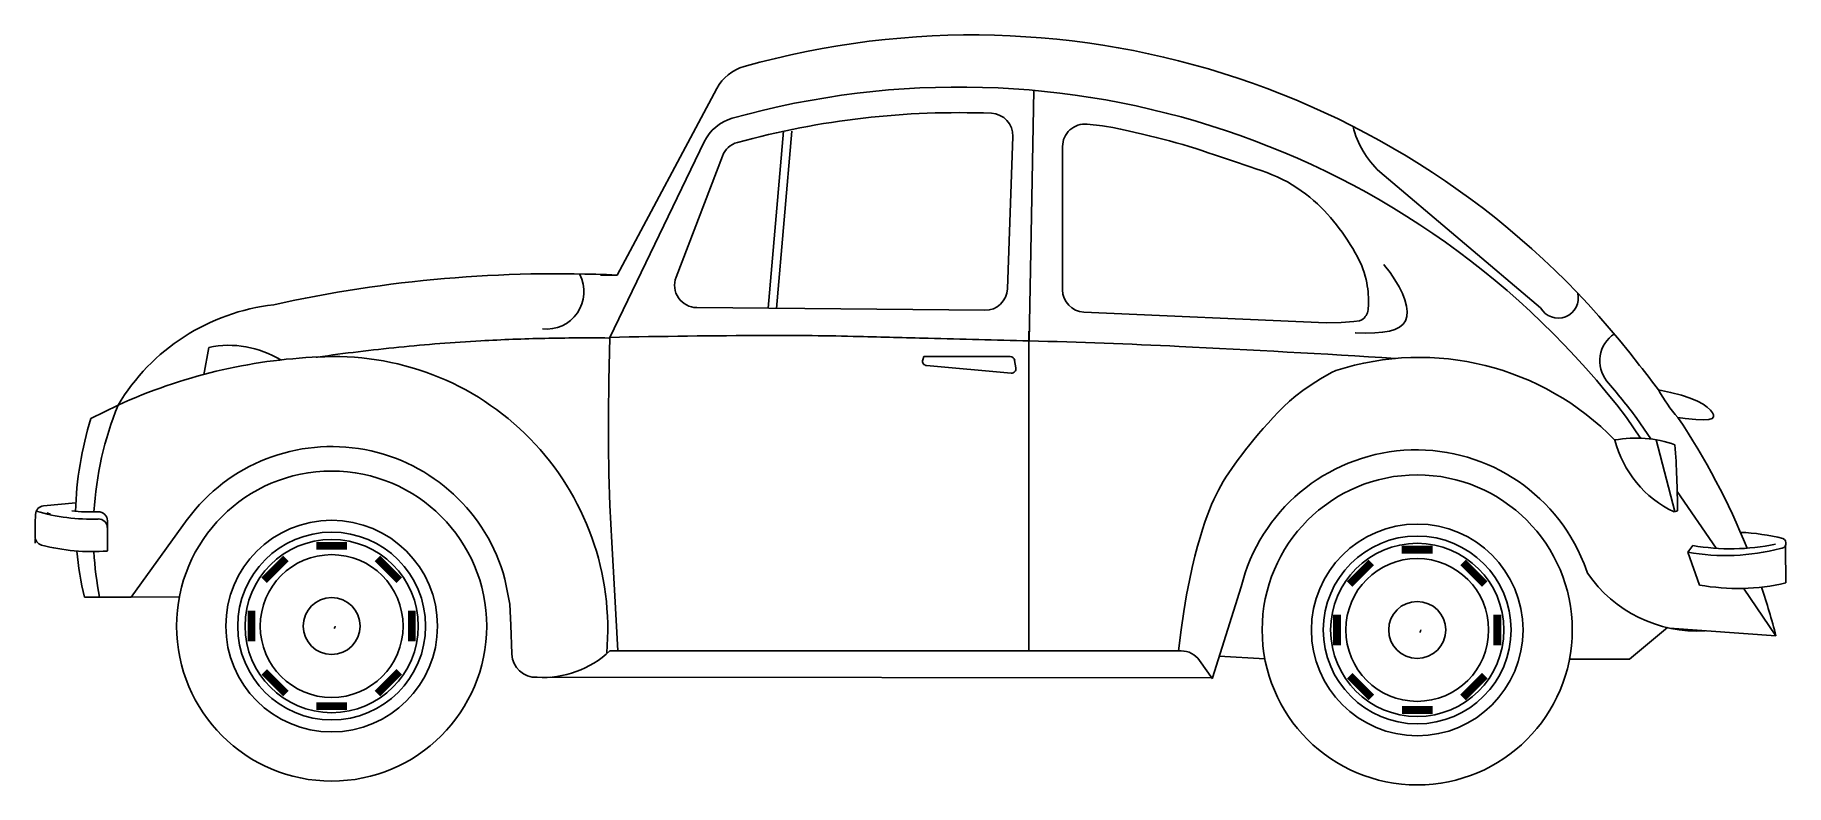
# Model space of a CAD drawing. Extents: x -66 to 325, y -1 to 167.
import ezdxf

# ---------------------------------------------------------------- set-up
doc = ezdxf.new("R2010")
doc.units = 0
doc.header["$MEASUREMENT"] = 0
doc.layers.get('0').update_dxf_attribs({"linetype": 'CONTINUOUS'})

msp = doc.modelspace()

# ---------------------------------------------------------------- linework, layer by layer
at = {"color": 0, "linetype": 'ByBlock'}
for p, q in [((88.18, 158.66), (88.18, 158.66)), ((63.9, 113.22), (86.2, 154.97)), ((156.07, 98.51), (157.08, 154.54)), ((101.11, 145.41), (97.69, 105.79)), ((102.96, 145.41), (99.54, 105.78)), ((172.43, 146.63), (169.03, 146.97)), ((172.43, 146.63), (172.89, 146.56)), ((83.33, 143.02), (62.21, 99.29)), ((151.18, 110.16), (152.41, 144.25)), ((163.53, 109.93), (163.53, 142)), ((87.43, 139.86), (77.05, 112.73)), ((234.48, 136.36), (270.49, 105.92)), ((60.18, 113.22), (63.9, 113.22)), ((81.68, 105.94), (146.13, 105.34)), ((168.31, 104.93), (222.53, 102.52)), ((155.95, 88.14), (155.95, 100.69)), ((-27.5, 97.05), (-28.58, 90.88)), ((0.74, 94.99), (0.74, 94.99)), ((132.49, 94.97), (132.26, 94.28)), ((132.49, 94.97), (151.83, 94.97)), ((152.81, 94.14), (153.09, 92.47)), ((243.34, 94.8), (243.34, 94.8)), ((152.02, 91.31), (133.12, 92.97)), ((155.95, 29.21), (155.95, 88.14)), ((-47.79, 84.1), (-53.85, 81.14)), ((289.73, 81.33), (292.87, 76.73)), ((292.04, 81.15), (295.18, 76.56)), ((296.33, 76.36), (300.51, 60.3)), ((301.05, 64.78), (309.73, 52.09)), ((-66.37, 57.72), (-66.26, 59.69)), ((-64.45, 61.57), (-57.23, 62.26)), ((300.35, 60.24), (301.11, 60.49)), ((-66.37, 57.72), (-66.37, 54.76)), ((-50.17, 56.65), (-50.21, 56.92)), ((-50.17, 55.37), (-50.17, 58.25)), ((-50.17, 53.78), (-50.17, 57.25)), ((-50.17, 56.65), (-50.17, 56.65)), ((-50.17, 56.65), (-50.17, 56.65)), ((-50.17, 56.65), (-50.17, 56.65)), ((-50.17, 56.65), (-50.17, 56.65)), ((-32.31, 58.56), (-44.86, 41.14)), ((-66.37, 54.24), (-66.37, 53.25)), ((-50.17, 53.78), (-50.17, 51.49)), ((303.4, 51.21), (304.53, 52.72)), ((303.4, 51.21), (306.04, 43.86)), ((325.28, 52.34), (325.37, 53.07)), ((325.28, 52.34), (325.34, 44.33)), ((325.28, 52.34), (325.28, 52.34)), ((280.99, 46.52), (280.15, 48.81)), ((38.76, 45.22), (39.86, 39.62)), ((197.05, 23.14), (203.48, 43.45)), ((315.85, 43.14), (323.15, 32.48)), ((-55.32, 41.14), (-44.86, 41.14)), ((-44.86, 41.14), (-34.07, 41.24)), ((39.86, 39.62), (40.08, 34.9)), ((40.08, 34.9), (40.3, 28.45)), ((290.4, 27.29), (298.85, 34.34)), ((323.15, 32.48), (299.33, 34.26)), ((62.21, 29.14), (190.07, 29.14)), ((198.58, 27.98), (208.79, 27.34)), ((197.05, 22.91), (194.16, 27.01)), ((276.95, 27.29), (290.4, 27.29)), ((49.04, 23.27), (197.05, 23.14)), ((197.05, 23.14), (197.05, 23.14))]:
    msp.add_line(p, q, dxfattribs=at)
for points in [[(172.89, 146.56), (174.76, 146.23), (176.52, 145.88), (178.18, 145.52), (179.8, 145.14), (181.38, 144.77), (182.94, 144.39), (184.48, 144.01), (185.99, 143.62), (187.49, 143.23), (188.97, 142.82), (190.43, 142.41), (191.88, 141.98), (193.31, 141.53), (194.72, 141.07), (196.12, 140.61), (197.5, 140.14), (198.87, 139.67), (200.22, 139.21), (201.56, 138.75), (202.88, 138.31), (204.18, 137.88), (205.47, 137.45), (206.74, 137.03), (207.98, 136.6), (209.21, 136.15), (210.4, 135.68), (211.57, 135.18), (212.71, 134.64), (213.82, 134.06), (214.9, 133.43), (215.94, 132.77), (216.94, 132.08), (217.91, 131.37), (218.83, 130.63), (219.71, 129.89), (220.55, 129.14), (221.34, 128.39), (222.08, 127.64), (222.8, 126.87), (223.48, 126.1), (224.14, 125.31), (224.79, 124.5), (225.42, 123.67), (226.05, 122.81), (226.67, 121.92), (227.29, 121.01), (227.89, 120.08), (228.46, 119.14), (229.01, 118.21), (229.51, 117.28), (229.97, 116.37), (230.38, 115.48), (230.72, 114.62), (231.01, 113.79), (231.25, 112.99), (231.44, 112.23), (231.59, 111.49), (231.71, 110.79), (231.81, 110.12), (231.88, 109.48), (231.93, 108.87), (231.97, 108.29), (232, 107.74), (232, 107.23), (232, 106.74), (231.97, 106.29), (231.93, 105.87), (231.88, 105.48), (231.81, 105.12), (231.72, 104.78), (231.6, 104.48), (231.45, 104.19), (231.27, 103.93), (231.05, 103.68), (230.78, 103.45), (230.46, 103.23), (229.97, 103.01), (228.68, 102.81), (225.87, 102.63), (222.53, 102.52)], [(235.39, 115.57), (235.58, 115.37), (236.81, 113.78), (237.89, 112.19), (238.81, 110.62), (239.55, 109.11), (240.1, 107.66), (240.46, 106.3), (240.61, 105.06), (240.54, 103.96), (240.24, 103.02), (239.7, 102.23), (238.92, 101.59), (237.9, 101.08), (236.64, 100.7), (235.13, 100.44), (233.37, 100.29), (231.36, 100.24), (229.09, 100.28), (229.01, 100.29)], [(64.05, 29.14), (63.26, 42.77), (62.67, 53.36), (62.26, 61.74), (62.02, 68.74), (61.91, 75.17), (61.92, 81.86), (62.03, 89.63), (62.21, 99.29)], [(189.48, 29.14), (190.06, 33.82), (190.67, 37.98), (191.28, 41.66), (191.9, 44.91), (192.52, 47.78), (193.13, 50.31), (193.72, 52.55), (194.3, 54.54), (194.84, 56.33), (195.37, 57.94), (195.87, 59.39), (196.37, 60.71), (196.87, 61.92), (197.36, 63.04), (197.87, 64.09), (198.39, 65.1), (198.93, 66.08), (199.49, 67.05), (200.08, 68), (200.71, 68.97), (201.37, 69.94), (202.07, 70.93), (202.83, 71.96), (203.63, 73.02), (204.49, 74.13), (205.4, 75.28), (206.36, 76.46), (207.37, 77.67), (208.42, 78.89), (209.51, 80.11), (210.64, 81.34), (211.8, 82.56), (212.99, 83.77), (214.27, 84.98), (215.69, 86.19), (217.29, 87.43), (219.12, 88.69), (221.24, 90.01), (223.7, 91.39), (224.66, 91.87)], [(296.86, 87.53), (299.58, 86.98), (301.99, 86.34), (303.97, 85.68), (305.57, 84.99), (306.83, 84.31), (307.78, 83.64), (308.47, 83.01), (308.93, 82.43), (309.19, 81.92), (309.2, 81.49), (308.88, 81.16), (308.15, 80.94), (306.96, 80.86), (305.21, 80.91), (302.85, 81.13), (301.22, 81.34)]]:
    msp.add_lwpolyline(points, dxfattribs=at)
for points in [[(62.05, 99.14, 0.008451), (47.7, 99.07, 0.008451), (33.37, 98.51, 0.010815), (15.06, 97.08, 0.010815), (-3.16, 94.87)], [(62.21, 99.29, -0.004304), (97.02, 99.71, -0.007129), (118.03, 99.48, -0.000109), (133.45, 99.09, -0.000074), (156.07, 98.51, -0.005524), (189.6, 97.27, -0.003824), (238, 94.57)]]:
    msp.add_lwpolyline(points, format="xyb", dxfattribs=at)
at = {"color": 0, "linetype": 'ByBlock', "const_width": 1.76}
for points in [[(-3.45, 52.63), (3.43, 52.63)], [(239.43, 51.77), (246.31, 51.77)], [(-15.12, 44.94), (-10.25, 49.81)], [(10.24, 49.81), (15.11, 44.95)], [(227.75, 44.08), (232.62, 48.94)], [(253.12, 48.95), (257.99, 44.08)], [(-17.94, 31.25), (-17.94, 38.13)], [(17.94, 38.14), (17.94, 31.26)], [(224.94, 30.38), (224.94, 37.27)], [(260.81, 37.28), (260.81, 30.4)], [(-10.24, 19.57), (-15.11, 24.44)], [(15.12, 24.45), (10.25, 19.58)], [(232.63, 18.71), (227.76, 23.58)], [(258, 23.59), (253.13, 18.72)], [(3.45, 16.76), (-3.43, 16.76)], [(246.32, 15.9), (239.44, 15.9)]]:
    msp.add_lwpolyline(points, dxfattribs=at)
at = {"color": 0, "linetype": 'ByBlock'}
for centre, radius in [((0, 34.69), 34.69), ((242.88, 33.83), 34.69), ((0, 34.69), 23.68), ((0, 34.69), 21.01), ((242.88, 33.83), 23.68), ((0, 34.69), 19.38), ((0, 34.69), 19.38), ((0, 34.69), 19.38), ((0, 34.69), 19.38), ((0, 34.69), 19.38), ((0, 34.69), 19.38), ((0, 34.69), 19.38), ((242.88, 33.83), 21.01), ((242.88, 33.83), 19.38), ((242.88, 33.83), 19.38), ((242.88, 33.83), 19.38), ((242.88, 33.83), 19.38), ((242.88, 33.83), 19.38), ((242.88, 33.83), 19.38), ((242.88, 33.83), 19.38), ((0, 34.69), 15.98), ((242.88, 33.83), 15.98), ((0, 34.69), 6.37), ((242.88, 33.83), 6.37)]:
    msp.add_circle(centre, radius, dxfattribs=at)
for centre, radius, start, end in [((143.29, -20.84), 187.78, 37.3107, 105.7555), ((95.02, 150.26), 10, 105.7555, 151.8941), ((140.38, -32.49), 187.78, 37.3107, 105.6787), ((140.38, -38.21), 187.78, 87.7942, 105.3156), ((147.41, 144.43), 5, 357.9298, 87.7942), ((92.34, 138.67), 10, 105.6787, 154.2223), ((168.53, 142), 5, 84.2899, 180), ((248.32, 151.33), 20.39, 193.7533, 227.2522), ((92.1, 138.08), 5, 105.3156, 159.0703), ((50.41, -178.55), 292.08, 87.3513, 102.531), ((48.05, 109.54), 8.41, 263.8636, 26.8169), ((81.72, 110.94), 5, 159.0703, 269.4675), ((146.18, 110.34), 5, 269.4675, 357.9298), ((168.53, 109.93), 5, 180, 267.4559), ((-7.79, 60.32), 46.54, 96.3926, 149.2697), ((274.43, 108.07), 4.49, 208.6081, 14.307), ((290.9, 94.01), 7.19, 122.9406, 218.3869), ((2.13, -24.68), 119.69, 92.4121, 114.6509), ((-23.02, 75.21), 22.3, 58.6056, 101.5891), ((-9.72, -49.76), 144.77, 87.4022, 87.5142), ((0.74, 33.95), 61.04, 355.0388, 93.6619), ((133.21, 93.97), 1, 161.549, 264.9622), ((151.83, 93.97), 1, 9.471, 90), ((243.34, 33.76), 61.04, 44.2054, 107.8233), ((152.11, 92.3), 1, 264.9622, 9.471), ((168.28, -7.68), 159.99, 36.5163, 38.9857), ((142.69, -32.67), 187.78, 37.3107, 40.6033), ((326.76, 103.96), 34.11, 208.7941, 221.5287), ((22.38, 55.69), 75.7, 157.9581, 176.5694), ((18.38, 58.46), 75.7, 162.5678, 178.5637), ((168.28, -7.68), 159.99, 21.9469, 33.8065), ((0, 34.69), 40.17, 15.1971, 143.4535), ((291.83, 50.69), 26.07, 70.4568, 100.4476), ((310.81, 82.36), 24.47, 194.2903, 244.6854), ((81.81, 59.57), 219.3, 0.2396, 4.0996), ((242.68, 33.73), 40.39, 21.8803, 166.0671), ((-64.26, 59.58), 2, 95.4353, 176.8643), ((-53.77, 102.68), 44.06, 253.7587, 271.9841), ((-62.75, 61.76), 2, 240.2782, 266.6367), ((-53.77, 104.28), 44.06, 264.2712, 271.9841), ((-52.17, 58.25), 2, 0, 91.9841), ((-52.17, 56.65), 2, 0, 91.9841), ((-28.25, 55.64), 5, 143.4535, 144.2334), ((313, 6.56), 49.15, 76.2334, 87.4313), ((-64.37, 54.76), 2, 180, 255.1513), ((-53.59, 95.41), 44.06, 255.1513, 274.4485), ((18.38, 58.46), 75.7, 185.2861, 193.2262), ((22.38, 55.69), 75.7, 183.2824, 191.081), ((311.87, 99.62), 49.15, 260.0812, 284.4689), ((313, 101.13), 49.15, 260.0812, 281.7912), ((324.2, 53.23), 1.18, 267.2379, 64.6152), ((305.59, 63.41), 29.84, 214.4855, 273.2669), ((314.51, 92.27), 49.15, 260.0812, 282.7345), ((168.28, -7.68), 159.99, 14.5365, 18.6082), ((0, 34.69), 0.78, 314.9755, 0), ((242.88, 33.83), 0.78, 314.9755, 0), ((45.7, 28.63), 5.4, 182.7037, 272.5864), ((47.27, 44.97), 21.78, 266.5166, 313.364), ((190.07, 24.14), 5, 35.1514, 89.9981)]:
    msp.add_arc(centre, radius, start, end, dxfattribs=at)

doc.saveas('drawing.dxf')
